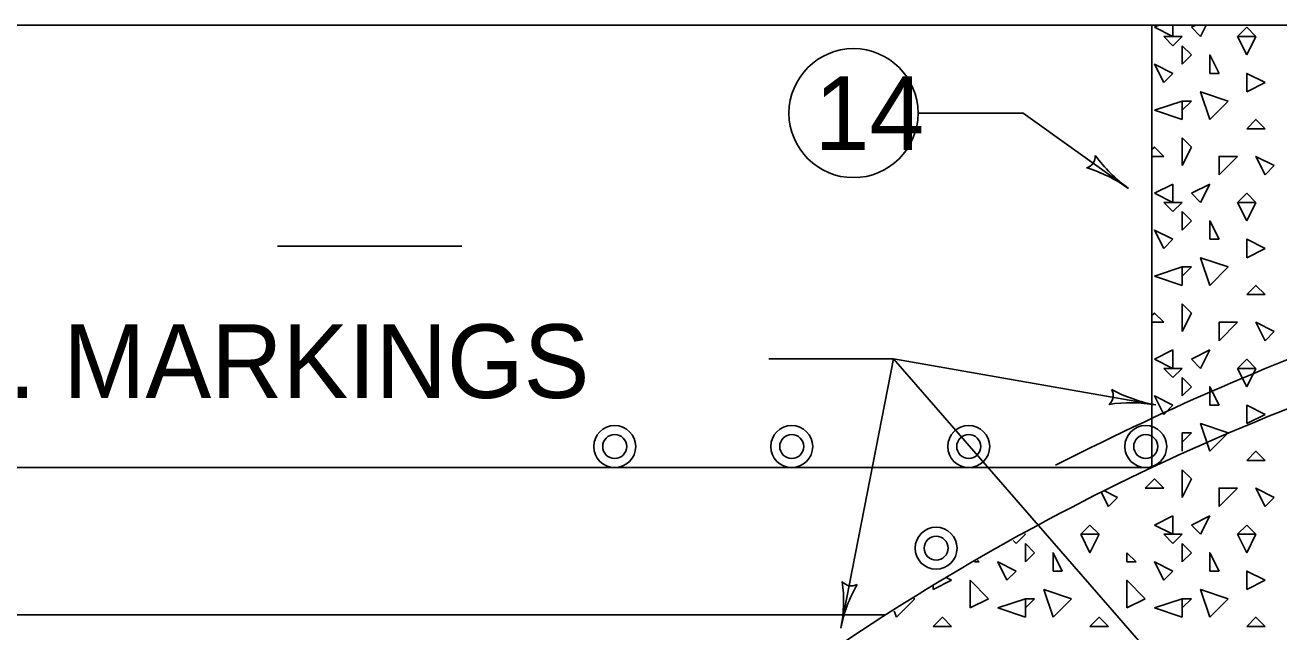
# Model space of a CAD drawing. Extents: x 1001.8 to 1053.4, y 1000.5 to 1021.5.
# Drawn here: x 1027.117 to 1030.517, y 1015.409 to 1017.055 of the extents above; entities that cross this region are included whole.
import ezdxf

# ---------------------------------------------------------------- set-up
doc = ezdxf.new("R2010")
doc.units = 0
doc.layers.add('Level 1', color=7, linetype='Continuous')

msp = doc.modelspace()

# ---------------------------------------------------------------- linework, layer by layer
at = {"layer": 'Level 1'}
for p, q in [((1007.25, 1017.0546), (1030.1725, 1017.0546)), ((1030.1725, 1015.8546), (1030.1725, 1017.0546)), ((1030.1725, 1017.0546), (1030.1725, 1015.8546)), ((1030.1725, 1015.8546), (1030.1725, 1017.0546)), ((1030.1725, 1017.0546), (1030.1725, 1015.8546)), ((1030.1725, 1015.8546), (1030.1725, 1017.0546)), ((1030.1725, 1017.0546), (1032.5514, 1017.0546)), ((1030.1914, 1017.0546), (1030.1793, 1017.0485)), ((1030.1793, 1017.0485), (1030.2293, 1017.0235)), ((1030.2293, 1017.0235), (1030.2293, 1017.0546)), ((1030.2914, 1017.0546), (1030.2793, 1017.0485)), ((1030.2793, 1017.0485), (1030.3043, 1017.0235)), ((1030.3043, 1017.0235), (1030.3198, 1017.0546)), ((1030.4293, 1017.0485), (1030.4043, 1017.0235)), ((1030.4293, 1017.0485), (1030.4543, 1017.0235)), ((1030.2043, 1017.0235), (1030.2293, 1016.9985)), ((1030.2543, 1017.0235), (1030.2043, 1017.0235)), ((1030.2293, 1016.9985), (1030.2543, 1017.0235)), ((1030.4043, 1017.0235), (1030.4543, 1017.0235)), ((1030.4043, 1017.0235), (1030.4293, 1016.9735)), ((1030.4043, 1017.0235), (1030.4543, 1017.0235)), ((1030.4543, 1017.0235), (1030.4293, 1016.9735)), ((1030.2793, 1016.9735), (1030.2543, 1016.9985)), ((1030.2543, 1016.9985), (1030.2543, 1016.9485)), ((1030.2543, 1016.9485), (1030.2793, 1016.9735)), ((1030.2043, 1016.8985), (1030.2293, 1016.9235)), ((1030.3293, 1016.9235), (1030.3543, 1016.9235)), ((1030.4293, 1016.8735), (1030.4793, 1016.8985)), ((1030.1793, 1016.8235), (1030.2543, 1016.8485)), ((1030.2543, 1016.8485), (1030.2543, 1016.7985)), ((1030.2543, 1016.8485), (1030.2543, 1016.8235)), ((1030.2543, 1016.8235), (1030.2793, 1016.8485)), ((1030.2793, 1016.8485), (1030.2543, 1016.8485)), ((1030.3293, 1016.7985), (1030.3793, 1016.8485)), ((1030.2543, 1016.7985), (1030.1793, 1016.8235)), ((1030.4293, 1016.7735), (1030.4793, 1016.7735)), ((1030.2543, 1016.7485), (1030.2793, 1016.7235)), ((1030.2543, 1016.6735), (1030.2543, 1016.7485)), ((1030.2793, 1016.7235), (1030.2543, 1016.6735)), ((1030.1725, 1016.6985), (1030.2043, 1016.6985)), ((1030.3543, 1016.6485), (1030.4043, 1016.6985)), ((1030.4793, 1016.6485), (1030.5043, 1016.6735)), ((1030.2293, 1016.6235), (1030.1793, 1016.5985)), ((1030.2293, 1016.5735), (1030.2293, 1016.6235)), ((1030.3293, 1016.6235), (1030.2793, 1016.5985)), ((1030.3043, 1016.5735), (1030.3293, 1016.6235)), ((1030.1793, 1016.5985), (1030.2293, 1016.5735)), ((1030.2043, 1016.5735), (1030.2293, 1016.5485)), ((1030.2543, 1016.5735), (1030.2043, 1016.5735)), ((1030.2293, 1016.5485), (1030.2543, 1016.5735)), ((1030.2793, 1016.5985), (1030.3043, 1016.5735)), ((1030.4293, 1016.5985), (1030.4043, 1016.5735)), ((1030.4043, 1016.5735), (1030.4543, 1016.5735)), ((1030.4043, 1016.5735), (1030.4293, 1016.5235)), ((1030.4043, 1016.5735), (1030.4543, 1016.5735)), ((1030.4293, 1016.5985), (1030.4543, 1016.5735)), ((1030.4543, 1016.5735), (1030.4293, 1016.5235)), ((1030.2793, 1016.5235), (1030.2543, 1016.5485)), ((1030.2543, 1016.5485), (1030.2543, 1016.4985)), ((1030.2543, 1016.4985), (1030.2793, 1016.5235)), ((1030.2043, 1016.4485), (1030.2293, 1016.4735)), ((1030.3293, 1016.4735), (1030.3543, 1016.4735)), ((1027.801, 1016.4546), (1028.301, 1016.4546)), ((1030.4293, 1016.4235), (1030.4793, 1016.4485)), ((1030.1793, 1016.3735), (1030.2543, 1016.3985)), ((1030.2543, 1016.3985), (1030.2543, 1016.3485)), ((1030.2543, 1016.3985), (1030.2543, 1016.3735)), ((1030.2543, 1016.3735), (1030.2793, 1016.3985)), ((1030.2793, 1016.3985), (1030.2543, 1016.3985)), ((1030.3293, 1016.3485), (1030.3793, 1016.3985)), ((1030.2543, 1016.3485), (1030.1793, 1016.3735)), ((1030.2543, 1016.2985), (1030.2793, 1016.2735)), ((1030.2543, 1016.2235), (1030.2543, 1016.2985)), ((1030.4293, 1016.3235), (1030.4793, 1016.3235)), ((1030.2793, 1016.2735), (1030.2543, 1016.2235)), ((1030.1725, 1016.2485), (1030.2043, 1016.2485)), ((1030.3543, 1016.1985), (1030.4043, 1016.2485)), ((1030.4793, 1016.1985), (1030.5043, 1016.2235)), ((1030.2293, 1016.1735), (1030.1793, 1016.1485)), ((1030.2293, 1016.1235), (1030.2293, 1016.1735)), ((1030.3293, 1016.1735), (1030.2793, 1016.1485)), ((1030.3043, 1016.1235), (1030.3293, 1016.1735)), ((1030.1793, 1016.1485), (1030.2293, 1016.1235)), ((1030.2793, 1016.1485), (1030.3043, 1016.1235)), ((1030.4293, 1016.1485), (1030.4043, 1016.1235)), ((1030.4293, 1016.1485), (1030.4543, 1016.1235)), ((1030.2043, 1016.1235), (1030.2293, 1016.0985)), ((1030.2543, 1016.1235), (1030.2043, 1016.1235)), ((1030.2293, 1016.0985), (1030.2543, 1016.1235)), ((1030.2793, 1016.0735), (1030.2543, 1016.0985)), ((1030.2543, 1016.0985), (1030.2543, 1016.0485)), ((1030.4043, 1016.1235), (1030.4543, 1016.1235)), ((1030.4043, 1016.1235), (1030.4293, 1016.0735)), ((1030.4043, 1016.1235), (1030.4543, 1016.1235)), ((1030.4543, 1016.1235), (1030.4293, 1016.0735)), ((1030.2543, 1016.0485), (1030.2793, 1016.0735)), ((1030.2043, 1015.9985), (1030.2293, 1016.0235)), ((1030.3293, 1016.0235), (1030.3543, 1016.0235)), ((1030.4293, 1015.9735), (1030.4793, 1015.9985)), ((1030.2543, 1015.9485), (1030.2543, 1015.8985)), ((1030.2543, 1015.9485), (1030.2543, 1015.9235)), ((1030.2543, 1015.9235), (1030.2793, 1015.9485)), ((1030.2793, 1015.9485), (1030.2543, 1015.9485)), ((1030.3293, 1015.8985), (1030.3793, 1015.9485)), ((1007.25, 1015.8546), (1030.1725, 1015.8546)), ((1030.4293, 1015.8735), (1030.4793, 1015.8735)), ((1030.2543, 1015.8485), (1030.2793, 1015.8235)), ((1030.2543, 1015.7735), (1030.2543, 1015.8485)), ((1030.2793, 1015.8235), (1030.2543, 1015.7735)), ((1030.1543, 1015.7985), (1030.2043, 1015.7985)), ((1030.3543, 1015.7485), (1030.4043, 1015.7985)), ((1030.0543, 1015.7485), (1030.0793, 1015.7735)), ((1030.4793, 1015.7485), (1030.5043, 1015.7735)), ((1030.2293, 1015.7235), (1030.1793, 1015.6985)), ((1030.2293, 1015.6735), (1030.2293, 1015.7235)), ((1030.3293, 1015.7235), (1030.2793, 1015.6985)), ((1030.3043, 1015.6735), (1030.3293, 1015.7235)), ((1030.0043, 1015.6985), (1029.9793, 1015.6735)), ((1030.0043, 1015.6985), (1030.0293, 1015.6735)), ((1030.1793, 1015.6985), (1030.2293, 1015.6735)), ((1030.2793, 1015.6985), (1030.3043, 1015.6735)), ((1030.4293, 1015.6985), (1030.4043, 1015.6735)), ((1030.4293, 1015.6985), (1030.4543, 1015.6735)), ((1029.7961, 1015.6567), (1029.8043, 1015.6485)), ((1029.8043, 1015.6485), (1029.8293, 1015.6735)), ((1029.8293, 1015.6735), (1029.8265, 1015.6735)), ((1029.8543, 1015.6235), (1029.8293, 1015.6485)), ((1029.8293, 1015.6485), (1029.8293, 1015.5985)), ((1029.9793, 1015.6735), (1030.0293, 1015.6735)), ((1029.9793, 1015.6735), (1030.0043, 1015.6235)), ((1029.9793, 1015.6735), (1030.0293, 1015.6735)), ((1030.0293, 1015.6735), (1030.0043, 1015.6235)), ((1030.2043, 1015.6735), (1030.2293, 1015.6485)), ((1030.2543, 1015.6735), (1030.2043, 1015.6735)), ((1030.2293, 1015.6485), (1030.2543, 1015.6735)), ((1030.2793, 1015.6235), (1030.2543, 1015.6485)), ((1030.2543, 1015.6485), (1030.2543, 1015.5985)), ((1030.4043, 1015.6735), (1030.4543, 1015.6735)), ((1030.4043, 1015.6735), (1030.4293, 1015.6235)), ((1030.4043, 1015.6735), (1030.4543, 1015.6735)), ((1030.4543, 1015.6735), (1030.4293, 1015.6235)), ((1029.8293, 1015.5985), (1029.8543, 1015.6235)), ((1030.1043, 1015.6235), (1030.1043, 1015.5985)), ((1030.1293, 1015.5985), (1030.1043, 1015.6235)), ((1030.2543, 1015.5985), (1030.2793, 1015.6235)), ((1029.691, 1015.5985), (1029.7043, 1015.5985)), ((1029.7043, 1015.5985), (1029.6995, 1015.6033)), ((1030.1043, 1015.5985), (1030.1293, 1015.5985)), ((1029.5793, 1015.5235), (1029.6293, 1015.5485)), ((1029.7793, 1015.5485), (1029.8043, 1015.5735)), ((1029.9043, 1015.5735), (1029.9293, 1015.5735)), ((1030.2043, 1015.5485), (1030.2293, 1015.5735)), ((1030.3293, 1015.5735), (1030.3543, 1015.5735)), ((1030.4293, 1015.5235), (1030.4793, 1015.5485)), ((1029.4793, 1015.4485), (1029.5293, 1015.4985)), ((1029.6793, 1015.4735), (1029.7293, 1015.4985)), ((1029.7543, 1015.4735), (1029.8293, 1015.4985)), ((1029.8293, 1015.4985), (1029.8293, 1015.4485)), ((1029.8293, 1015.4985), (1029.8293, 1015.4735)), ((1029.8293, 1015.4735), (1029.8543, 1015.4985)), ((1029.8543, 1015.4985), (1029.8293, 1015.4985)), ((1029.9043, 1015.4485), (1029.9543, 1015.4985)), ((1030.1043, 1015.4735), (1030.1543, 1015.4985)), ((1030.1793, 1015.4735), (1030.2543, 1015.4985)), ((1030.2543, 1015.4985), (1030.2543, 1015.4485)), ((1030.2543, 1015.4985), (1030.2543, 1015.4735)), ((1030.2543, 1015.4735), (1030.2793, 1015.4985)), ((1030.2793, 1015.4985), (1030.2543, 1015.4985)), ((1030.3293, 1015.4485), (1030.3793, 1015.4985)), ((1007.25, 1015.4546), (1029.4498, 1015.4546)), ((1029.8293, 1015.4485), (1029.7543, 1015.4735)), ((1030.2543, 1015.4485), (1030.1793, 1015.4735)), ((1029.5793, 1015.4235), (1029.6293, 1015.4235)), ((1030.0043, 1015.4235), (1030.0543, 1015.4235)), ((1030.4293, 1015.4235), (1030.4793, 1015.4235))]:
    msp.add_line(p, q, dxfattribs=at)
for points in [[(1030.2043, 1016.8985), (1030.1793, 1016.9485), (1030.2293, 1016.9235)], [(1030.3293, 1016.9235), (1030.3293, 1016.9735), (1030.3543, 1016.9235)], [(1030.4293, 1016.8735), (1030.4293, 1016.9235), (1030.4793, 1016.8985)], [(1030.3293, 1016.7985), (1030.3043, 1016.8735), (1030.3793, 1016.8485)], [(1029.5382, 1016.8157), (1029.8233, 1016.8157), (1030.1085, 1016.6117)], [(1030.4293, 1016.7735), (1030.4543, 1016.7985), (1030.4793, 1016.7735)], [(1030.1725, 1016.7168), (1030.1793, 1016.7235), (1030.2043, 1016.6985)], [(1030.3543, 1016.6485), (1030.3543, 1016.6985), (1030.4043, 1016.6985)], [(1030.4793, 1016.6485), (1030.4543, 1016.6985), (1030.5043, 1016.6735)], [(1030.2043, 1016.4485), (1030.1793, 1016.4985), (1030.2293, 1016.4735)], [(1030.3293, 1016.4735), (1030.3293, 1016.5235), (1030.3543, 1016.4735)], [(1030.4293, 1016.4235), (1030.4293, 1016.4735), (1030.4793, 1016.4485)], [(1030.3293, 1016.3485), (1030.3043, 1016.4235), (1030.3793, 1016.3985)], [(1030.4293, 1016.3235), (1030.4543, 1016.3485), (1030.4793, 1016.3235)], [(1030.1725, 1016.2668), (1030.1793, 1016.2735), (1030.2043, 1016.2485)], [(1030.3543, 1016.1985), (1030.3543, 1016.2485), (1030.4043, 1016.2485)], [(1030.4793, 1016.1985), (1030.4543, 1016.2485), (1030.5043, 1016.2235)], [(1029.1333, 1016.149), (1029.4713, 1016.149), (1029.329, 1015.4187)], [(1029.4713, 1016.149), (1030.1828, 1016.0243)], [(1029.4713, 1016.149), (1030.2584, 1015.2449)], [(1030.3293, 1016.0235), (1030.3293, 1016.0735), (1030.3543, 1016.0235)], [(1030.2043, 1015.9985), (1030.1793, 1016.0485), (1030.2293, 1016.0235)], [(1030.4293, 1015.9735), (1030.4293, 1016.0235), (1030.4793, 1015.9985)], [(1030.3293, 1015.8985), (1030.3043, 1015.9735), (1030.3793, 1015.9485)], [(1030.4293, 1015.8735), (1030.4543, 1015.8985), (1030.4793, 1015.8735)], [(1030.1543, 1015.7985), (1030.1793, 1015.8235), (1030.2043, 1015.7985)], [(1030.0543, 1015.7485), (1030.0348, 1015.7873)], [(1030.0434, 1015.7914), (1030.0793, 1015.7735)], [(1030.3543, 1015.7485), (1030.3543, 1015.7985), (1030.4043, 1015.7985)], [(1030.4793, 1015.7485), (1030.4543, 1015.7985), (1030.5043, 1015.7735)], [(1029.9043, 1015.5735), (1029.9043, 1015.6235), (1029.9293, 1015.5735)], [(1030.3293, 1015.5735), (1030.3293, 1015.6235), (1030.3543, 1015.5735)], [(1029.7793, 1015.5485), (1029.7543, 1015.5985), (1029.8043, 1015.5735)], [(1030.2043, 1015.5485), (1030.1793, 1015.5985), (1030.2293, 1015.5735)], [(1029.6143, 1015.556), (1029.6293, 1015.5485)], [(1029.6793, 1015.4735), (1029.6793, 1015.5485), (1029.7293, 1015.4985)], [(1030.1043, 1015.4735), (1030.1043, 1015.5485), (1030.1543, 1015.4985)], [(1030.4293, 1015.5235), (1030.4293, 1015.5735), (1030.4793, 1015.5485)], [(1029.5793, 1015.5235), (1029.5793, 1015.5343)], [(1029.9043, 1015.4485), (1029.8793, 1015.5235), (1029.9543, 1015.4985)], [(1030.3293, 1015.4485), (1030.3043, 1015.5235), (1030.3793, 1015.4985)], [(1029.526, 1015.4996), (1029.5293, 1015.4985)], [(1029.4793, 1015.4485), (1029.4737, 1015.4653)], [(1029.5793, 1015.4235), (1029.6043, 1015.4485), (1029.6293, 1015.4235)], [(1030.0043, 1015.4235), (1030.0293, 1015.4485), (1030.0543, 1015.4235)], [(1030.4293, 1015.4235), (1030.4543, 1015.4485), (1030.4793, 1015.4235)]]:
    msp.add_lwpolyline(points, dxfattribs=at)
for centre, radius in [((1029.3632, 1016.8157), 0.175), ((1028.7156, 1015.9114), 0.0569), ((1029.1956, 1015.9114), 0.0569), ((1029.6756, 1015.9114), 0.0569), ((1030.1556, 1015.9114), 0.0569), ((1028.7156, 1015.9114), 0.0325), ((1029.1956, 1015.9114), 0.0325), ((1029.6756, 1015.9114), 0.0325), ((1030.1556, 1015.9114), 0.0325), ((1029.5871, 1015.6357), 0.0569), ((1029.5871, 1015.6357), 0.0325)]:
    msp.add_circle(centre, radius, dxfattribs=at)
for centre, radius, start, end in [((1029.9877, 1016.6981), 0.0312, 283.1958, 5.3125), ((1030.3358, 1016.9294), 0.3906, 215.7683, 234.4151), ((1029.8812, 1016.294), 0.3906, 54.4212, 73.0899), ((1029.8812, 1016.294), 0.3906, 54.4089, 54.4212), ((1032.897, 1010.0788), 6.3861, 93.42408, 115.25368), ((1030.0364, 1016.05), 0.0312, 308.8363, 30.953), ((1030.0364, 1016.05), 0.0312, 308.8363, 30.953), ((1030.2502, 1016.4091), 0.3906, 241.4089, 260.0556), ((1030.2502, 1016.4091), 0.3906, 241.4089, 260.0556), ((1030.1153, 1015.6396), 0.3906, 80.0617, 98.7305), ((1030.1153, 1015.6396), 0.3906, 80.0617, 98.7305), ((1030.1153, 1015.6396), 0.3906, 80.0495, 80.0617), ((1030.1153, 1015.6396), 0.3906, 80.0495, 80.0617), ((1032.897, 1010.0788), 6.3861, 115.25368, 125.23956), ((1032.897, 1010.0788), 5.7861, 93.42408, 125.23956), ((1028.9456, 1015.4933), 0.3906, 348.9783, 7.647), ((1029.7124, 1015.344), 0.3906, 150.3254, 168.9722), ((1029.3574, 1015.5645), 0.0312, 217.7529, 299.8696), ((1028.9456, 1015.4933), 0.3906, 348.966, 348.9783)]:
    msp.add_arc(centre, radius, start, end, dxfattribs=at)
msp.add_open_spline([(1032.5514, 1016.5685), (1031.9258, 1016.5392), (1031.2984, 1016.405), (1030.7462, 1016.2369), (1030.2535, 1016.0336), (1029.9113, 1015.861)], degree=3, dxfattribs=at)

# ---------------------------------------------------------------- texts
for s, p in [('14', (1029.2577, 1016.7157)), ('TEMPORARY PVMT. MARKINGS', (1024.5606, 1016.043))]:
    msp.add_text(s, height=0.2, dxfattribs=at).set_placement(p)

doc.saveas('drawing.dxf')
